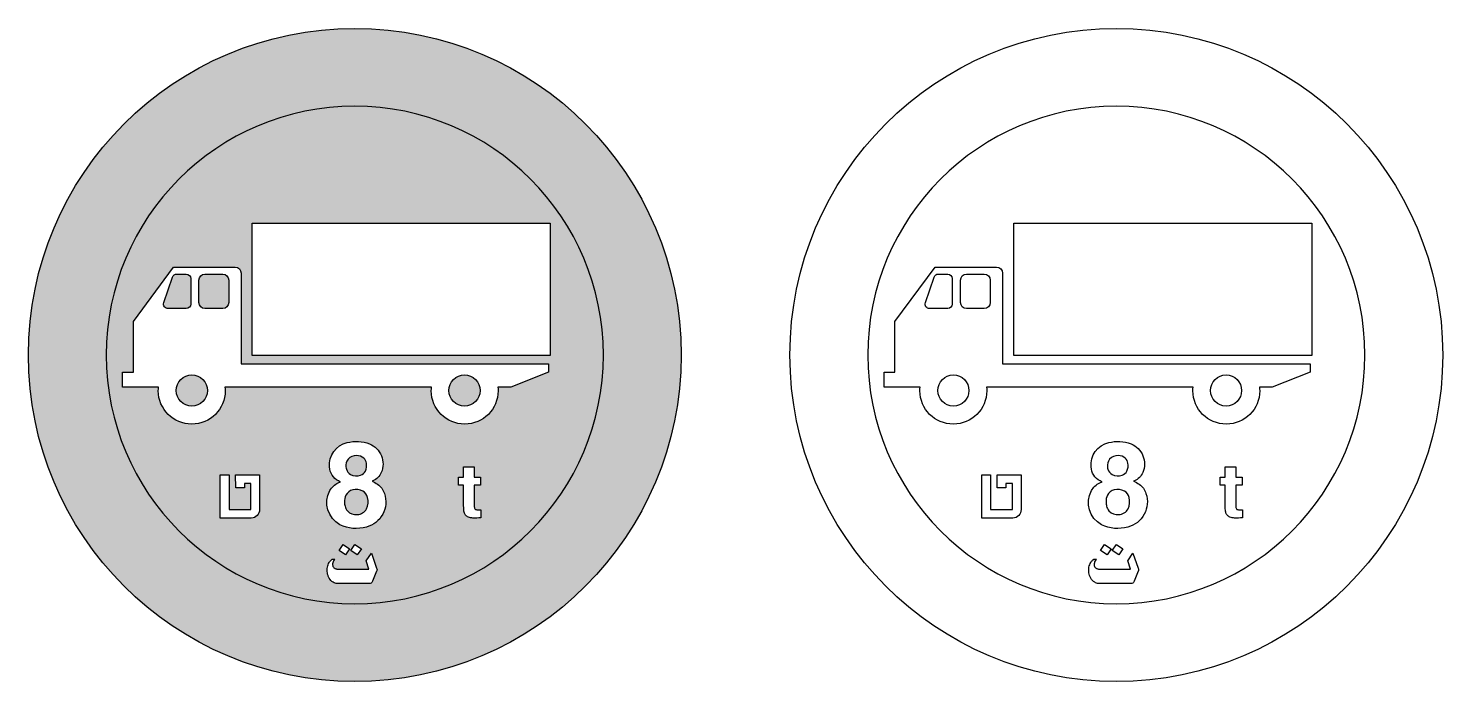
# Model space of a CAD drawing. Extents: x -700 to 600, y 3 to 604.
import ezdxf

# ---------------------------------------------------------------- set-up
doc = ezdxf.new("R2010")
doc.units = 0
doc.header["$MEASUREMENT"] = 0

msp = doc.modelspace()

# ---------------------------------------------------------------- hatches: boundary and pattern name
h = msp.add_hatch(color=1)
edge = h.paths.add_edge_path()
edge.add_arc((-400, 303.572), 300, 0, 180, ccw=False)
edge.add_arc((-400, 303.572), 300, -180, 0, ccw=False)
edge = h.paths.add_edge_path(flags=16)
edge.add_arc((-400, 303.572), 228.5, 180, 360)
edge.add_arc((-400, 303.572), 228.5, 0, 180)
h = msp.add_hatch(color=7)
edge = h.paths.add_edge_path()
edge.add_arc((-400, 303.572), 228.5, 180, 360)
edge.add_arc((-400, 303.572), 228.5, 0, 180)
h.paths.add_polyline_path([(-220.337, 303.084), (-494.238, 303.084), (-494.238, 424.821), (-220.337, 424.821)], flags=16)
edge = h.paths.add_edge_path(flags=16)
edge.add_arc((-298.9382017393937, 270.7858064758069), 30.72920179249231, -0.003368243675311078, 5.885868413754906, ccw=False)
edge.add_arc((-298.936, 270.784), 30.72700000000003, -180, 0, ccw=False)
edge.add_arc((-298.9342982606062, 270.7955268062023), 30.72870390133439, 174.1322558651398, 180.02149252257, ccw=False)
edge.add_line((-329.502, 273.937), (-519.282, 273.937))
edge.add_arc((-549.8492017393938, 270.7858064758063), 30.72920179249242, -0.0033682436741742094, 5.8858684137558726, ccw=False)
edge.add_arc((-549.847, 270.784), 30.72699999999998, -180, 0, ccw=False)
edge.add_arc((-549.8447982606061, 270.7858064758074), 30.72920179249243, 174.1141315862461, 180.0033682436762, ccw=False)
edge.add_line((-580.412, 273.937), (-603.4893, 273.937))
edge.add_line((-603.4893, 273.937), (-613.3984, 273.937))
edge.add_line((-613.3984, 273.937), (-613.3984, 287.882))
edge.add_line((-613.3984, 287.882), (-603.4893, 287.882))
edge.add_line((-603.4893, 287.882), (-603.4893, 334.21))
edge.add_line((-603.4893, 334.21), (-566.557, 384.248))
edge.add_line((-566.557, 384.248), (-509.998, 384.249))
edge.add_arc((-510.002869342614, 378.728130657386), 5.520871489965436, 0.050534198715809, 89.94946580128419, ccw=False)
edge.add_line((-504.482, 378.733), (-504.487, 295.423))
edge.add_line((-504.487, 295.423), (-221.781, 295.429))
edge.add_line((-221.781, 295.429), (-221.781, 287.882))
edge.add_line((-221.781, 287.882), (-256.671, 273.937))
edge.add_line((-256.671, 273.937), (-268.371, 273.937))
edge = h.paths.add_edge_path(flags=16)
edge.add_line((-523.63, 193.577), (-515.554, 193.616))
edge.add_line((-515.554, 193.616), (-515.544, 161.663))
edge.add_line((-515.544, 161.663), (-495.476, 161.692))
edge.add_line((-495.476, 161.692), (-495.476, 185.56))
edge.add_line((-495.476, 185.56), (-501.462, 185.54))
edge.add_line((-501.462, 185.54), (-501.433, 181.556))
edge.add_line((-501.433, 181.556), (-509.431, 181.556))
edge.add_line((-509.431, 181.556), (-509.479, 193.597))
edge.add_line((-509.479, 193.597), (-487.5359999999999, 193.597))
edge.add_line((-487.5359999999999, 193.597), (-487.517, 161.673))
edge.add_arc((-495.6282057144224, 161.7184462892513), 8.111333028971636, 273.91069833569554, 359.67898073191964, ccw=False)
edge.add_line((-495.075, 153.626), (-523.63, 153.636))
edge.add_line((-523.63, 153.636), (-523.63, 193.577))
edge = h.paths.add_edge_path(flags=16)
edge.add_arc((-409.5060379766216, 199.673958964708), 12.99421094307929, 245.085737116186, 253.8427310410029, ccw=False)
edge.add_arc((-408.0784648954667, 201.338431227608), 15.11682463830497, 182.3104920213581, 242.8355096656776, ccw=False)
edge.add_arc((-402.3927441841652, 202.7168078752623), 20.88506923706045, 102.76117977866937, 185.4615890129265, ccw=False)
edge.add_arc((-398.5300133862265, 189.9295557757343), 34.22268462107709, 69.38560562348943, 104.3397713706687, ccw=False)
edge.add_arc((-394.1320105954044, 203.3723051718003), 20.10167999314801, -22.792551413086926, 67.62818783836099, ccw=False)
edge.add_arc((-390.1862091925869, 202.5771226049637), 16.17551474089007, 294.96538222694306, 334.38855724529105, ccw=False)
edge.add_line((-383.359, 187.913), (-384.131, 187.547))
edge.add_arc((-395.2841841967509, 159.4288820142139), 30.24933184037689, 57.37362776282299, 68.36401403810021, ccw=False)
edge.add_arc((-387.897261475883, 171.9579195867712), 15.72366500122154, 15.977449873411615, 55.427987927659274, ccw=False)
edge.add_arc((-395.1427560123545, 168.5068810230581), 23.67620797369142, -75.8404172706766, 19.181560842918316, ccw=False)
edge.add_arc((-398.7598469565218, 178.3813648695652), 34.15296356467137, 244.2880650445521, 285.99129914809123, ccw=False)
edge.add_arc((-402.3505474875546, 168.0145463414842), 23.28902633035494, 151.9500623230286, 241.1806869929886, ccw=False)
edge.add_arc((-407.4826684595309, 170.162709120292), 17.75712242436305, 115.83541270950451, 150.2800480979525, ccw=False)
edge.add_line((-415.221, 186.145), (-413.122, 187.193))
edge = h.paths.add_edge_path(flags=0)
edge.add_arc((-399.0199833334345, 201.721743700327), 9.170270249383512, 185.8190300617855, 199.2790648114934)
edge.add_arc((-399.3667255570313, 201.2096239816851), 8.68172827182482, 196.8436322350648, 238.5535166427371)
edge.add_arc((-398.5307554094236, 203.6647534274942), 11.22675510472207, 241.4517886276078, 290.4567604508393)
edge.add_arc((-397.1480940644162, 200.5061982915299), 7.786506144276186, 289.0471336186494, 332.6178194039354)
edge.add_arc((-400.8421081173448, 201.8655156532386), 11.70216444719404, 335.0271855135701, 370.8982966281127)
edge.add_arc((-397.4441327806792, 202.8798163514434), 8.181347215549119, 8.421433960647036, 46.27302700834547)
edge.add_arc((-398.3461706656557, 201.0432631713778), 10.15083294994954, 49.76128388699748, 89.1579846438302)
edge.add_arc((-398.7577741897414, 201.4996511866786), 9.709556061355139, 86.68904703103615, 139.7826825588722)
edge.add_arc((-398.0407797570666, 201.7050297980764), 10.14339574545471, 143.2857547192853, 185.1643113956663)
edge = h.paths.add_edge_path(flags=0)
edge.add_arc((-391.0073566325397, 169.115327938717), 18.46350547556943, 182.2203547437563, 193.4429074441379)
edge.add_arc((-398.8285039196785, 167.0079246428935), 10.3693031820608, 192.1640128620177, 219.9471129961969)
edge.add_arc((-398.7483066421602, 168.0136595893234), 11.09989431129713, 223.6638681774895, 275.3985187470593)
edge.add_arc((-398.253907092358, 167.3688074419087), 10.42032755379159, 273.0250486909129, 330.6288413528645)
edge.add_arc((-402.8196953617039, 168.7721260235193), 15.12171062232847, 334.4829477142003, 374.9964197344083)
edge.add_arc((-397.6326638202714, 170.2766937671896), 9.722654236263104, 14.34148073475272, 58.73062277398424)
edge.add_arc((-398.5755030831159, 167.8584832592412), 12.28719734680767, 60.82630446896401, 105.5139671603517)
edge.add_arc((-399.7737751972678, 170.4514284414149), 9.479439245798293, 102.7260612716003, 152.9864578100252)
edge.add_arc((-396.3110762938437, 169.138932350445), 13.16667502092373, 154.7424187593585, 183.2172101975963)
edge = h.paths.add_edge_path(flags=16)
edge.add_line((-304.691, 191.25), (-299.937, 191.25))
edge.add_line((-299.937, 191.25), (-299.937, 200.887))
edge.add_line((-299.937, 200.887), (-290.127, 200.887))
edge.add_line((-290.127, 200.887), (-290.126, 191.25))
edge.add_line((-290.126, 191.25), (-284.416, 191.25))
edge.add_line((-284.416, 191.25), (-284.416, 184.062))
edge.add_line((-284.416, 184.062), (-290.126, 184.062))
edge.add_line((-290.126, 184.062), (-290.126, 164.836))
edge.add_arc((-272.6301924106934, 164.916568371213), 17.49599309740594, 180.2638457801303, 185.1337810627954)
edge.add_arc((-287.8326257856172, 163.5836177500377), 2.235509766208831, 185.972769712832, 216.5282413014307)
edge.add_arc((-288.1473947441044, 163.4343763977338), 1.894941774150302, 218.5675430109133, 261.9731196247822)
edge.add_arc((-286.3028052281817, 177.1807631301991), 15.7644990534991, 262.3111137126838, 267.4397652372872)
edge.add_arc((-285.050932533573, 182.5898796498169), 21.24810747359282, 264.7179616960869, 272.373427474587)
edge.add_line((-284.171, 161.36), (-284.171, 154.038))
edge.add_arc((-289.0434389076114, 196.9980983110993), 43.23552599203261, 266.92065656361996, 276.47070903842473, ccw=False)
edge.add_arc((-290.2244724980978, 169.4794201217572), 15.69598529516633, 249.9682036749865, 265.82934733514895, ccw=False)
edge.add_arc((-293.4661435890957, 160.6002955953066), 6.243618301744831, 221.6981709030303, 250.00573052175048, ccw=False)
edge.add_arc((-293.0735566353151, 160.5548165943362), 6.513183161827315, 193.1866778055906, 219.1012417588137, ccw=False)
edge.add_arc((-282.5912518550274, 163.1593178859777), 17.31384423095632, 179.8091153093117, 193.6650524417215, ccw=False)
edge.add_line((-299.905, 163.217), (-299.937, 165.412))
edge.add_line((-299.937, 165.412), (-299.937, 184.062))
edge.add_line((-299.937, 184.062), (-304.691, 184.062))
edge.add_line((-304.691, 184.062), (-304.691, 191.25))
edge = h.paths.add_edge_path(flags=16)
edge.add_line((-384.77, 121.532), (-379.878, 107.814))
edge.add_line((-379.878, 107.814), (-379.63, 107.032))
edge.add_arc((-382.4933959594197, 106.2194202323183), 2.976461372043416, 5.370417656093309, 15.842978930351705, ccw=False)
edge.add_arc((-382.3537962491069, 106.4008682304282), 2.825466304370032, -19.53675135748398, 1.9700596643277777, ccw=False)
edge.add_line((-379.691, 105.456), (-379.891, 104.909))
edge.add_line((-379.891, 104.909), (-383.664, 95.7354))
edge.add_arc((-388.4742678755938, 97.78247697967215), 5.227733848970646, 323.25963984184705, 336.94714117982033, ccw=False)
edge.add_arc((-386.3582196212634, 96.19857398583602), 2.584556865953943, 281.06917943304893, 323.3365489316138, ccw=False)
edge.add_arc((-386.6182294683439, 96.36908341152538), 2.810630213860468, 266.9250086848193, 285.60836661837914, ccw=False)
edge.add_line((-386.769, 93.5625), (-413.819, 93.5625))
edge.add_arc((-413.8152828395546, 122.2326786194958), 28.67017886046542, 265.22274490691905, 269.99257145876464, ccw=False)
edge.add_arc((-415.4691423688579, 102.1597890197257), 8.529318009005925, 238.77297630437812, 265.06420138553534, ccw=False)
edge.add_arc((-414.2266357607226, 104.0325077475109), 10.7752596236603, 210.7184008164702, 238.28580717341072, ccw=False)
edge.add_arc((-411.4784111963444, 105.4784212012397), 13.87740790998178, 199.2113874017973, 210.0544457807984, ccw=False)
edge.add_arc((-408.9207272789902, 106.1417436919155), 16.51232890510656, 189.5753783630423, 198.4645294723735, ccw=False)
edge.add_arc((-409.3392710054527, 105.8440550036358), 16.05165935419991, 169.6351523233217, 188.7760839489335, ccw=False)
edge.add_arc((-413.1490038272827, 106.4905619560266), 12.18787728865421, 148.045183553664, 169.4025751861325, ccw=False)
edge.add_arc((-414.1183565431186, 107.1353005921509), 11.02423905297813, 133.823707229149, 148.2219341232782, ccw=False)
edge.add_line((-421.752, 115.089), (-420.722, 116.058))
edge.add_line((-420.722, 116.058), (-418.276, 116.058))
edge.add_line((-418.276, 116.058), (-418.897, 115.35))
edge.add_arc((-414.2550142847161, 111.4544502249964), 6.059978500822401, 139.9966590966895, 160.7737176106157)
edge.add_arc((-413.8731775400743, 111.2615766850299), 6.484276769833195, 160.2755550691131, 190.4452863848124)
edge.add_arc((-416.6954660910717, 110.7365636033212), 3.613577771639541, 190.371687711611, 238.2123465420753)
edge.add_arc((-416.8697270594864, 110.2860329567331), 3.140095327067829, 236.5844602216521, 251.0008124378447)
edge.add_arc((-415.9371107749303, 112.5755608803882), 5.610174187584751, 249.607198719873, 260.3970220227914)
edge.add_arc((-415.0507428190098, 116.5012422882239), 9.631202050203303, 259.0936947070873, 264.9113583493048)
edge.add_arc((-414.2480621564959, 134.3370775925059), 27.47907823404824, 266.5430729618617, 269.9876191853328)
edge.add_line((-414.254, 106.858), (-386.991, 106.858))
edge.add_line((-386.991, 106.858), (-389.512, 114.543))
edge.add_line((-389.512, 114.543), (-384.77, 121.532))
h.paths.add_polyline_path([(-399.965, 129.564), (-393.944, 125.529), (-397.681, 119.968), (-403.689, 124.015)], flags=16)
h.paths.add_polyline_path([(-410.753, 129.564), (-404.744, 125.529), (-408.481, 119.968), (-414.49, 124.015)], flags=16)
h = msp.add_hatch(color=7)
edge = h.paths.add_edge_path()
edge.add_line((-537.678, 377.914), (-521.402, 377.912))
edge.add_arc((-521.4059455017828, 372.3920551227417), 5.519946287325125, 0.03056715361088891, 89.9590465907288, ccw=False)
edge.add_line((-515.886, 372.395), (-515.886, 351.69))
edge.add_arc((-521.4070599824622, 351.6920580473386), 5.52106036604427, 270.0525108694448, 359.9786422495946, ccw=False)
edge.add_line((-521.402, 346.171), (-537.678, 346.174))
edge.add_arc((-537.6726393804097, 351.6943590387966), 5.520361641547129, 180.0348634329847, 269.94436217293116, ccw=False)
edge.add_line((-543.193, 351.691), (-543.193, 372.395))
edge.add_arc((-537.6725532491682, 372.3935557472662), 5.520446939753593, 90.05653090931918, 179.9850103464375, ccw=False)
edge = h.paths.add_edge_path()
edge.add_line((-563.597, 377.914), (-554.938, 377.914))
edge.add_arc((-554.9381961770777, 373.7728005635207), 4.141199441125924, 0.07193709180501173, 89.99728578187268, ccw=False)
edge.add_line((-550.797, 373.778), (-550.797, 350.313))
edge.add_arc((-554.939177889136, 350.3181809617867), 4.142181129261708, 270.01629288411823, 359.92833550433176, ccw=False)
edge.add_line((-554.938, 346.176), (-571.598, 346.174))
edge.add_arc((-571.5934481344073, 350.3135418344775), 4.139544337106391, 161.1937854394411, 269.9369972347941, ccw=False)
edge.add_line((-575.512, 351.648), (-567.514, 375.111))
edge.add_arc((-563.5941217219834, 373.7716085569066), 4.14239244305735, 90.03981109905811, 161.1351075270045, ccw=False)
edge = h.paths.add_edge_path()
edge.add_arc((-549.784, 270.914), 14.29200000000003, 0, 180, ccw=False)
edge.add_arc((-549.784, 270.914), 14.29200000000003, -180, 0, ccw=False)
edge = h.paths.add_edge_path()
edge.add_arc((-299.112, 270.914), 14.29200000000003, 0, 180, ccw=False)
edge.add_arc((-299.112, 270.914), 14.29199999999997, -180, 0, ccw=False)

# ---------------------------------------------------------------- linework, layer by layer
at = {"color": 1}
msp.add_lwpolyline([(-700, 303.572, -1), (-100, 303.572, -1)], format="xyb", close=True, dxfattribs=at)
for points in [[(0, 303.572, -1), (600, 303.572, -1)], [(-628.5, 303.572, 1), (-171.5, 303.572, 1)], [(71.5, 303.572, 1), (528.5, 303.572, 1)], [(-268.371, 273.937, -0.0257023), (-268.209, 270.784, -1), (-329.663, 270.784, -0.0257023), (-329.502, 273.937), (-519.282, 273.937, -0.0257023), (-519.12, 270.784, -1), (-580.574, 270.784, -0.0257023), (-580.412, 273.937), (-603.4893, 273.937), (-613.3984, 273.937), (-613.3984, 287.882), (-603.4893, 287.882), (-603.4893, 334.21), (-566.557, 384.248), (-509.998, 384.249, -0.413697), (-504.482, 378.733), (-504.487, 295.423), (-221.781, 295.429), (-221.781, 287.882), (-256.671, 273.937)], [(-563.597, 377.914), (-554.938, 377.914, -0.413832), (-550.797, 373.778), (-550.797, 350.313, -0.413764), (-554.938, 346.176), (-571.598, 346.174, -0.513617), (-575.512, 351.648), (-567.514, 375.111, -0.320561)], [(-537.678, 377.914), (-521.402, 377.912, -0.4138479999999999), (-515.886, 372.395), (-515.886, 351.69, -0.413836), (-521.402, 346.171), (-537.678, 346.174, -0.413751), (-543.193, 351.691), (-543.193, 372.395, -0.4138479999999999)], [(431.629, 273.937, -0.0257023), (431.791, 270.784, -1), (370.337, 270.784, -0.0257023), (370.498, 273.937), (180.718, 273.937, -0.0257023), (180.88, 270.784, -1), (119.426, 270.784, -0.0257023), (119.588, 273.937), (96.5107, 273.937), (86.6016, 273.937), (86.6016, 287.882), (96.5107, 287.882), (96.5107, 334.21), (133.443, 384.248), (190.002, 384.249, -0.413697), (195.518, 378.733), (195.513, 295.423), (478.219, 295.429), (478.219, 287.882), (443.329, 273.937)], [(136.403, 377.914), (145.062, 377.914, -0.413832), (149.203, 373.778), (149.203, 350.313, -0.413764), (145.062, 346.176), (128.402, 346.174, -0.513617), (124.488, 351.648), (132.486, 375.111, -0.320561)], [(162.322, 377.914), (178.598, 377.912, -0.4138479999999999), (184.114, 372.395), (184.114, 351.69, -0.413836), (178.598, 346.171), (162.322, 346.174, -0.413751), (156.807, 351.691), (156.807, 372.395, -0.4138479999999999)], [(-564.076, 270.914, -1), (-535.492, 270.914, -1)], [(-313.404, 270.914, -1), (-284.82, 270.914, -1)], [(135.924, 270.914, -1), (164.508, 270.914, -1)], [(386.596, 270.914, -1), (415.18, 270.914, -1)], [(-413.122, 187.193, -0.0382282), (-414.98, 187.889, -0.270406), (-423.183, 200.729, -0.377372), (-407.006, 223.086, -0.15371), (-386.481, 221.961, -0.416366), (-375.6, 195.585, -0.173733), (-383.359, 187.913), (-384.131, 187.547, -0.0479914), (-378.975, 184.905, -0.173856), (-372.781, 176.286, -0.440125), (-389.351, 145.55, -0.184), (-413.577, 147.61, -0.410286), (-422.904, 178.966, -0.151435), (-415.221, 186.145)], [(286.878, 187.193, -0.0382282), (285.02, 187.889, -0.270406), (276.817, 200.729, -0.377372), (292.994, 223.086, -0.15371), (313.519, 221.961, -0.416366), (324.4, 195.585, -0.173733), (316.641, 187.913), (315.869, 187.547, -0.0479914), (321.025, 184.905, -0.173856), (327.219, 176.286, -0.440125), (310.649, 145.55, -0.184), (286.423, 147.61, -0.410286), (277.096, 178.966, -0.151435), (284.779, 186.145)], [(-408.143, 200.792, 0.0587981), (-407.676, 198.694, 0.18403), (-403.896, 193.803, 0.217144), (-394.607, 193.146, 0.192437), (-390.234, 196.925, 0.157808), (-389.351, 204.078, 0.166677), (-391.789, 208.792, 0.173614), (-398.197, 211.193, 0.2359), (-406.172, 207.769, 0.184791)], [(291.857, 200.792, 0.0587981), (292.324, 198.694, 0.18403), (296.104, 193.803, 0.217144), (305.393, 193.146, 0.192437), (309.766, 196.925, 0.157808), (310.649, 204.078, 0.166677), (308.211, 208.792, 0.173614), (301.803, 211.193, 0.2359), (293.828, 207.769, 0.184791)], [(-304.691, 191.25), (-299.937, 191.25), (-299.937, 200.887), (-290.127, 200.887), (-290.126, 191.25), (-284.416, 191.25), (-284.416, 184.062), (-290.126, 184.062), (-290.126, 164.836, 0.0212523), (-290.056, 163.351, 0.134119), (-289.629, 162.253, 0.19169), (-288.412, 161.558, 0.0223817), (-287.0069999999999, 161.432, 0.0334157), (-284.171, 161.36), (-284.171, 154.038, -0.0416941), (-291.366, 153.825, -0.06931799999999999), (-295.601, 154.733, -0.124147), (-298.128, 156.447, -0.113558), (-299.415, 159.069, -0.0605317), (-299.905, 163.217), (-299.937, 165.412), (-299.937, 184.062), (-304.691, 184.062)], [(395.309, 191.25), (400.063, 191.25), (400.063, 200.887), (409.873, 200.887), (409.874, 191.25), (415.584, 191.25), (415.584, 184.062), (409.874, 184.062), (409.874, 164.836, 0.0212523), (409.944, 163.351, 0.134119), (410.371, 162.253, 0.19169), (411.588, 161.558, 0.0223817), (412.9930000000001, 161.432, 0.0334157), (415.829, 161.36), (415.829, 154.038, -0.0416941), (408.634, 153.825, -0.06931799999999999), (404.399, 154.733, -0.124147), (401.872, 156.447, -0.113558), (400.585, 159.069, -0.0605317), (400.095, 163.217), (400.063, 165.412), (400.063, 184.062), (395.309, 184.062)], [(-523.63, 193.577), (-515.554, 193.616), (-515.544, 161.663), (-495.476, 161.692), (-495.476, 185.56), (-501.462, 185.54), (-501.433, 181.556), (-509.431, 181.556), (-509.479, 193.597), (-487.5359999999999, 193.597), (-487.517, 161.673, -0.392743), (-495.075, 153.626), (-523.63, 153.636)], [(176.37, 193.577), (184.446, 193.616), (184.456, 161.663), (204.524, 161.692), (204.524, 185.56), (198.538, 185.54), (198.567, 181.556), (190.569, 181.556), (190.521, 193.597), (212.464, 193.597), (212.483, 161.673, -0.392743), (204.925, 153.626), (176.37, 153.636)], [(-409.457, 168.4, 0.0490068), (-408.965, 164.823, 0.121824), (-406.778, 160.35, 0.229649), (-397.704, 156.963, 0.256774), (-389.173, 162.258, 0.178638), (-388.213, 172.685, 0.196143), (-392.586, 178.587, 0.197496), (-401.862, 179.698, 0.222887), (-408.219, 174.757, 0.124888)], [(290.543, 168.4, 0.0490068), (291.035, 164.823, 0.121824), (293.222, 160.35, 0.229649), (302.296, 156.963, 0.256774), (310.827, 162.258, 0.178638), (311.787, 172.685, 0.196143), (307.414, 178.587, 0.197496), (298.138, 179.698, 0.222887), (291.781, 174.757, 0.124888)], [(-384.77, 121.532), (-379.878, 107.814), (-379.63, 107.032, -0.045727), (-379.53, 106.498, -0.09411760000000001), (-379.691, 105.456), (-379.891, 104.909), (-383.664, 95.7354, -0.0597941), (-384.285, 94.6553, -0.186546), (-385.862, 93.6621, -0.0817026), (-386.769, 93.5625), (-413.819, 93.5625, -0.0208153), (-416.203, 93.6621, -0.115223), (-419.891, 94.8662, -0.120869), (-423.49, 98.5283, -0.0473471), (-424.583, 100.912, -0.0388057), (-425.203, 103.395, -0.0837128), (-425.129, 108.732, -0.0934599), (-423.49, 112.941, -0.0629069), (-421.752, 115.089), (-420.722, 116.058), (-418.276, 116.058), (-418.897, 115.35, 0.0909062), (-419.977, 113.45, 0.132406), (-420.25, 110.086, 0.21183), (-418.599, 107.665, 0.06298630000000001), (-417.892, 107.317, 0.0471143), (-416.873, 107.044, 0.0253898), (-415.905, 106.908, 0.0150308), (-414.254, 106.858), (-386.991, 106.858), (-389.512, 114.543)], [(315.23, 121.532), (320.122, 107.814), (320.37, 107.032, -0.045727), (320.47, 106.498, -0.09411760000000001), (320.309, 105.456), (320.109, 104.909), (316.336, 95.7354, -0.0597941), (315.715, 94.6553, -0.186546), (314.138, 93.6621, -0.0817026), (313.231, 93.5625), (286.181, 93.5625, -0.0208153), (283.797, 93.6621, -0.115223), (280.109, 94.8662, -0.120869), (276.51, 98.5283, -0.0473471), (275.417, 100.912, -0.0388057), (274.797, 103.395, -0.0837128), (274.871, 108.732, -0.0934599), (276.51, 112.941, -0.0629069), (278.248, 115.089), (279.278, 116.058), (281.724, 116.058), (281.103, 115.35, 0.0909062), (280.023, 113.45, 0.132406), (279.75, 110.086, 0.21183), (281.401, 107.665, 0.06298630000000001), (282.108, 107.317, 0.0471143), (283.127, 107.044, 0.0253898), (284.095, 106.908, 0.0150308), (285.746, 106.858), (313.009, 106.858), (310.488, 114.543)]]:
    msp.add_lwpolyline(points, format="xyb", close=True)
for points in [[(-220.337, 303.084), (-494.238, 303.084), (-494.238, 424.821), (-220.337, 424.821)], [(479.663, 303.084), (205.762, 303.084), (205.762, 424.821), (479.663, 424.821)], [(-410.753, 129.564), (-404.744, 125.529), (-408.481, 119.968), (-414.49, 124.015)], [(-399.965, 129.564), (-393.944, 125.529), (-397.681, 119.968), (-403.689, 124.015)], [(289.247, 129.564), (295.256, 125.529), (291.519, 119.968), (285.51, 124.015)], [(300.035, 129.564), (306.056, 125.529), (302.319, 119.968), (296.311, 124.015)]]:
    msp.add_lwpolyline(points, close=True)

doc.saveas('drawing.dxf')
